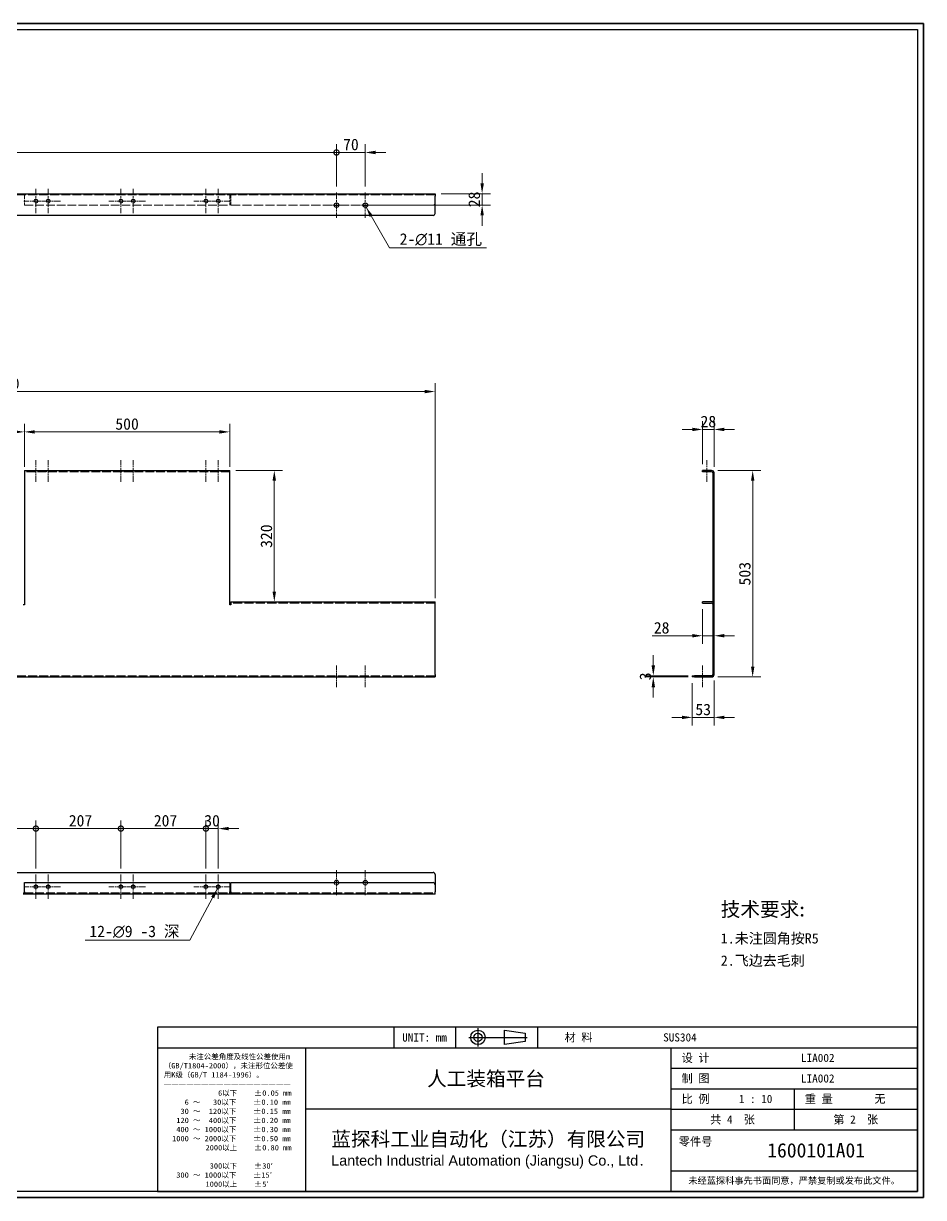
# Model space of a CAD drawing. Header units: millimetres. Extents: x 60 to 4145, y 55 to 2915.
# Drawn here: x 1953 to 4145, y 55 to 2915 of the extents above; entities that cross this region are included whole.
import ezdxf
from ezdxf.enums import TextEntityAlignment as Align

# ---------------------------------------------------------------- set-up
doc = ezdxf.new("R2010")
doc.units = ezdxf.units.MM
doc.header["$LTSCALE"] = 10
doc.linetypes.add('CHAIN', pattern=[0.3543, 0.2362, -0.0295, 0.0591, -0.0295])
doc.linetypes.add('DASHED', pattern=[0.2067, 0.1654, -0.0413])
for name, color, linetype, lineweight in [('1', 7, 'Continuous', 18), ('可见 (ISO)', 7, 'Continuous', 25), ('图框 (ISO)', 7, 'Continuous', 35), ('标题 (ISO)', 7, 'Continuous', 25)]:
    doc.layers.add(name, color=color, linetype=linetype, lineweight=lineweight)
for name, color, linetype, lineweight, true_color in [('中心标记 (ISO)', 1, 'CHAIN', 18, 0xff0000), ('中心线 (ISO)', 1, 'CHAIN', 18, 0xff0000), ('尺寸 (ISO)', 7, 'Continuous', 18, 0x008000), ('符号 (ISO)', 7, 'Continuous', 18, 0x008000), ('隐藏 (ISO)', 5, 'DASHED', 18, 0x0000ff)]:
    doc.layers.add(name, color=color, linetype=linetype, lineweight=lineweight, true_color=true_color)
doc.styles.add('文本样式164', font='SimSun.ttf')
doc.styles.add('文本样式165', font='SimSun.ttf')
doc.styles.add('文本样式74', font='SimSun.ttf')
doc.styles.add('最新国标', font='simfang.ttf')
doc.styles.add('注释文本 (ISO)', font='simfang.ttf')
doc.dimstyles.new('默认 (GB)', dxfattribs={"dimscale": 10, "dimtxt": 2.8, "dimasz": 2.5, "dimexe": 2, "dimexo": 1.5, "dimgap": 0.5, "dimtad": 1, "dimtoh": 1, "dimdsep": 46, "dimtxsty": '最新国标', "dimcen": 0.09, "dimdle": 10, "dimclrd": 256, "dimclre": 256, "dimclrt": 256, "dimaunit": 1, "dimadec": 3, "dimazin": 2, "dimtfac": 0.535714, "dimtdec": 3, "dimtmove": 0, "dimatfit": 3, "dimfxl": 0, "dimtolj": 1, "dimlwd": -1, "dimlwe": -1, "dimarcsym": 0})
doc.dimstyles.new('默认 (GB)$7', dxfattribs={"dimscale": 10, "dimtxt": 2.8, "dimasz": 2.5, "dimexe": 2, "dimexo": 1.5, "dimgap": 0.5, "dimtad": 1, "dimtoh": 1, "dimdsep": 46, "dimtxsty": '最新国标', "dimcen": 0.09, "dimdle": 10, "dimclrd": 256, "dimclre": 256, "dimclrt": 256, "dimaunit": 1, "dimadec": 3, "dimazin": 2, "dimtfac": 0.535714, "dimtdec": 3, "dimtmove": 0, "dimatfit": 3, "dimfxl": 0, "dimtolj": 1, "dimlwd": -1, "dimlwe": -1, "dimarcsym": 0})

# ---------------------------------------------------------------- blocks, each defined once
blk = doc.blocks.new('图框 最新国标')
at = {"layer": '图框 (ISO)'}
for p, q in [((6, 291.5), (414.5, 291.5)), ((414.5, 291.5), (414.5, 5.5)), ((414.5, 5.5), (6, 5.5))]:
    blk.add_line(p, q, dxfattribs=at)
at = {"layer": '图框 (ISO)', "color": 7, "linetype": 'Continuous', "lineweight": 25}
for p, q in [((18, 290), (413, 290)), ((18, 290), (413, 290)), ((413, 290), (413, 7)), ((413, 290), (413, 7)), ((413, 7), (6, 7)), ((413, 7), (18, 7))]:
    blk.add_line(p, q, dxfattribs=at)
at = {"layer": '图框 (ISO)', "style": '文本样式74'}
blk.add_attdef('零件代号_001', (44.46, 287.25), '', height=2.5, rotation=180, dxfattribs=at)
blk = doc.blocks.new('标题栏 最新国标')
at = {"layer": '标题 (ISO)'}
for p, q in [((381.98, -183.84), (196.98, -183.84)), ((196.98, -183.84), (196.98, -223.84)), ((254.48, -183.84), (254.48, -188.84)), ((269.48, -183.84), (269.48, -188.84)), ((281.48, -188.09), (281.48, -184.59)), ((281.48, -184.59), (286.48, -185.34)), ((286.48, -185.34), (286.48, -187.34)), ((289.48, -183.84), (289.48, -188.84)), ((381.98, -223.84), (381.98, -183.84)), ((383.48, -183.84), (383.48, -225.34)), ((286.48, -187.34), (281.48, -188.09)), ((196.98, -188.84), (381.98, -188.84)), ((232.98, -188.84), (232.98, -223.84)), ((321.98, -188.84), (321.98, -223.84)), ((321.98, -193.84), (381.98, -193.84)), ((321.98, -198.84), (381.98, -198.84)), ((351.98, -198.84), (351.98, -208.84)), ((321.98, -203.84), (232.98, -203.84)), ((321.98, -203.84), (381.98, -203.84)), ((321.98, -208.84), (381.98, -208.84)), ((321.98, -218.84), (381.98, -218.84)), ((196.98, -223.84), (381.98, -223.84)), ((383.48, -225.34), (196.98, -225.34))]:
    blk.add_line(p, q, dxfattribs=at)
at = {"layer": '标题 (ISO)', "linetype": 'CHAIN', "ltscale": 5.000333}
blk.add_line((274.98, -184.09), (274.98, -188.59), dxfattribs=at)
at = {"layer": '标题 (ISO)', "linetype": 'CHAIN', "ltscale": 15.834605}
blk.add_line((272.73, -186.34), (286.98, -186.34), dxfattribs=at)
at = {"layer": '标题 (ISO)'}
for radius in [1.75, 1]:
    blk.add_circle((274.98, -186.34), radius, dxfattribs=at)
at = {"layer": '1', "style": '文本样式164'}
for s, p in [('UNIT: mm', (261.98, -186.34)), ('材 料', (299.48, -186.34)), ('设 计', (327.98, -191.34)), ('制 图', (327.98, -196.34)), ('比 例', (327.98, -201.34)), ('重 量', (357.98, -201.34)), ('共 4  张', (336.98, -206.34)), ('第 2  张', (366.98, -206.34))]:
    blk.add_text(s, height=2, dxfattribs=at).set_placement(p, align=Align.MIDDLE_CENTER)
at = {"layer": '标题 (ISO)', "style": '注释文本 (ISO)'}
for s, insert, char_height, attachment_point, line_spacing_factor in [('\\fSimSun|b0|i0;{\\H1.3000;      未注公差角度及线性公差使用m\\P}\\fSimSun|b0|i0;{\\H1.3000;（GB/T1804-2000），未注形位公差使\\P}\\fSimSun|b0|i0;{\\H1.3000;用K级（GB/T 1184-1996）。\\P}\\fSimSun|b0|i0;{\\H1.3000;—————————————————\\P}\\fSimSun|b0|i0;{\\H1.3000;             6以下    ±0.05 mm\\P}\\fSimSun|b0|i0;{\\H1.3000;     6 ～   30以下    ±0.10 mm\\P}\\fSimSun|b0|i0;{\\H1.3000;    30 ～  120以下    ±0.15 mm\\P}\\fSimSun|b0|i0;{\\H1.3000;   120 ～  400以下    ±0.20 mm\\P}\\fSimSun|b0|i0;{\\H1.3000;   400 ～ 1000以下    ±0.30 mm\\P}\\fSimSun|b0|i0;{\\H1.3000;  1000 ～ 2000以下    ±0.50 mm\\P}\\fSimSun|b0|i0;{\\H1.3000;          2000以上    ±0.80 mm\\P}\\fSimSun|b0|i0;{\\H1.3000;\\P}\\fSimSun|b0|i0;{\\H1.3000;           300以下    ±30′\\P}\\fSimSun|b0|i0;{\\H1.3000;   300 ～ 1000以下    ±15′\\P}\\fSimSun|b0|i0;{\\H1.3000;          1000以上    ±5′}', (198.48, -206.63), 1.3, 4, 1.023913), ('{\\fMicrosoft YaHei|b0|i0|c134|p34;\\H1.75x;蓝探科工业自动化（江苏）有限公司\\P\\fArial|b0|i0|c0|p34;\\H0.71429x;Lantech Industrial Automation (Jiangsu) Co., Ltd\\fFangSong|b0|i0|c134|p49;.\\H1.15195x; }', (277.48, -213.84), 2, 5, 0.978695)]:
    blk.add_mtext(s, dxfattribs=dict(at, insert=insert, char_height=char_height, attachment_point=attachment_point, line_spacing_factor=line_spacing_factor))
at = {"layer": '标题 (ISO)', "attachment_point": 5, "style": '注释文本 (ISO)'}
for s, insert, char_height in [('\\fFangSong|b0|i0;零件号', (327.98, -211.84), 2), ('\\fSimSun|b0|i0;{\\H1.6000;未经蓝探科事先书面同意，严禁复制或发布此文件。}', (351.98, -221.34), 1.6)]:
    blk.add_mtext(s, dxfattribs=dict(at, insert=insert, char_height=char_height))
at = {"layer": '标题 (ISO)'}
for tag, p, height, style in [('材料_001', (320.09, -187.33), 2, '注释文本 (ISO)'), ('设计人_001', (353.65, -192.33), 2, '注释文本 (ISO)'), ('库存编号_001', (262.62, -198.15), 3.5, '文本样式165'), ('设计人_001', (353.65, -197.33), 2, '注释文本 (ISO)'), ('视图比例_001', (338.51, -202.33), 2, '注释文本 (ISO)'), ('质量\\P3;_001', (371.53, -202.3), 2, '注释文本 (ISO)'), ('零件代号_001', (345.44, -215.59), 3.5, '文本样式165')]:
    blk.add_attdef(tag, p, '', height=height, dxfattribs=dict(at, style=style))
blk = doc.blocks.new('*D6')
at = {"layer": 'Defpoints', "color": 0, "transparency": 16777216}
for p in [(1955.6, 1920.1), (1355.6, 1820.1), (1955.6, 1820.1)]:
    blk.add_point(p, dxfattribs=at)
at = {"layer": '尺寸 (ISO)', "color": 116, "true_color": 0x00803f, "transparency": 16777216}
for p, q in [((1355.6, 1835.1), (1355.6, 1940.1)), ((1380.6, 1920.1), (1930.6, 1920.1)), ((1955.6, 1835.1), (1955.6, 1940.1))]:
    blk.add_line(p, q, dxfattribs=at)
for points in [[(1380.6, 1924.2), (1380.6, 1915.9), (1355.6, 1920.1)], [(1930.6, 1924.2), (1930.6, 1915.9), (1955.6, 1920.1)]]:
    blk.add_solid(points, dxfattribs=at)
at = {"layer": '尺寸 (ISO)', "transparency": 16777216, "insert": (1655.6, 1939.2), "char_height": 28, "attachment_point": 5, "style": '最新国标'}
blk.add_mtext('\\A1;600', dxfattribs=at)
blk = doc.blocks.new('*D7')
at = {"layer": 'Defpoints', "color": 0, "transparency": 16777216}
for p in [(2455.6, 1920.1), (1955.6, 1820.1), (2455.6, 1820.1)]:
    blk.add_point(p, dxfattribs=at)
at = {"layer": '尺寸 (ISO)', "color": 116, "true_color": 0x00803f, "transparency": 16777216}
for p, q in [((1955.6, 1835.1), (1955.6, 1940.1)), ((1980.6, 1920.1), (2430.6, 1920.1)), ((2455.6, 1835.1), (2455.6, 1940.1))]:
    blk.add_line(p, q, dxfattribs=at)
for points in [[(1980.6, 1924.2), (1980.6, 1915.9), (1955.6, 1920.1)], [(2430.6, 1924.2), (2430.6, 1915.9), (2455.6, 1920.1)]]:
    blk.add_solid(points, dxfattribs=at)
at = {"layer": '尺寸 (ISO)', "transparency": 16777216, "insert": (2205.6, 1939.2), "char_height": 28, "attachment_point": 5, "style": '最新国标'}
blk.add_mtext('\\A1;500', dxfattribs=at)
blk = doc.blocks.new('*D8')
at = {"layer": 'Defpoints', "color": 0, "transparency": 16777216}
for p in [(2955.6, 2018.4), (855.6, 1820.1), (2955.6, 1500.1)]:
    blk.add_point(p, dxfattribs=at)
at = {"layer": '尺寸 (ISO)', "color": 116, "true_color": 0x00803f, "transparency": 16777216}
for p, q in [((855.6, 1835.1), (855.6, 2038.4)), ((2955.6, 1515.1), (2955.6, 2038.4)), ((880.6, 2018.4), (2930.6, 2018.4))]:
    blk.add_line(p, q, dxfattribs=at)
for points in [[(880.6, 2022.5), (880.6, 2014.2), (855.6, 2018.4)], [(2930.6, 2022.5), (2930.6, 2014.2), (2955.6, 2018.4)]]:
    blk.add_solid(points, dxfattribs=at)
at = {"layer": '尺寸 (ISO)', "transparency": 16777216, "insert": (1905.6, 2037.5), "char_height": 28, "attachment_point": 5, "style": '最新国标'}
blk.add_mtext('\\A1;2100', dxfattribs=at)
blk = doc.blocks.new('*D10')
at = {"layer": 'Defpoints', "color": 0, "transparency": 16777216}
for p in [(2455.6, 1826.1), (2564.1, 1506.1), (2564.1, 1506.1)]:
    blk.add_point(p, dxfattribs=at)
at = {"layer": '尺寸 (ISO)', "color": 116, "true_color": 0x00803f, "transparency": 16777216}
for p, q in [((2470.6, 1826.1), (2584.1, 1826.1)), ((2564.1, 1801.1), (2564.1, 1531.1))]:
    blk.add_line(p, q, dxfattribs=at)
for points in [[(2559.9, 1801.1), (2568.3, 1801.1), (2564.1, 1826.1)], [(2559.9, 1531.1), (2568.3, 1531.1), (2564.1, 1506.1)]]:
    blk.add_solid(points, dxfattribs=at)
at = {"layer": '尺寸 (ISO)', "transparency": 16777216, "insert": (2545, 1666.1), "char_height": 28, "attachment_point": 5, "rotation": 90, "style": '最新国标'}
blk.add_mtext('\\A1;320', dxfattribs=at)
blk = doc.blocks.new('*D11')
at = {"layer": 'Defpoints', "color": 0, "transparency": 16777216}
for p in [(3635, 1926.1), (3607, 1826.1), (3635, 1820.1)]:
    blk.add_point(p, dxfattribs=at)
at = {"layer": '尺寸 (ISO)', "color": 116, "true_color": 0x00803f, "transparency": 16777216}
for p, q in [((3607, 1841.1), (3607, 1946.1)), ((3635, 1835.1), (3635, 1946.1)), ((3582, 1926.1), (3557, 1926.1)), ((3607, 1926.1), (3635, 1926.1)), ((3660, 1926.1), (3685, 1926.1))]:
    blk.add_line(p, q, dxfattribs=at)
for points in [[(3582, 1930.2), (3582, 1921.9), (3607, 1926.1)], [(3660, 1930.2), (3660, 1921.9), (3635, 1926.1)]]:
    blk.add_solid(points, dxfattribs=at)
at = {"layer": '尺寸 (ISO)', "transparency": 16777216, "insert": (3621, 1945.2), "char_height": 28, "attachment_point": 5, "style": '最新国标'}
blk.add_mtext('\\A1;28', dxfattribs=at)
blk = doc.blocks.new('*D12')
at = {"layer": 'Defpoints', "color": 0, "transparency": 16777216}
for p in [(3582, 1323.1), (3635, 1329.1), (3582, 1224.6)]:
    blk.add_point(p, dxfattribs=at)
at = {"layer": '尺寸 (ISO)', "color": 116, "true_color": 0x00803f, "transparency": 16777216}
for p, q in [((3582, 1308.1), (3582, 1204.6)), ((3635, 1314.1), (3635, 1204.6)), ((3557, 1224.6), (3532, 1224.6)), ((3635, 1224.6), (3582, 1224.6)), ((3660, 1224.6), (3685, 1224.6))]:
    blk.add_line(p, q, dxfattribs=at)
for points in [[(3557, 1228.7), (3557, 1220.4), (3582, 1224.6)], [(3660, 1228.7), (3660, 1220.4), (3635, 1224.6)]]:
    blk.add_solid(points, dxfattribs=at)
at = {"layer": '尺寸 (ISO)', "transparency": 16777216, "insert": (3608.5, 1243.7), "char_height": 28, "attachment_point": 5, "style": '最新国标'}
blk.add_mtext('\\A1;53', dxfattribs=at)
blk = doc.blocks.new('*D13')
at = {"layer": 'Defpoints', "color": 0, "transparency": 16777216}
for p in [(3607, 1503.1), (3635, 1423.5), (3635, 1396.8)]:
    blk.add_point(p, dxfattribs=at)
at = {"layer": '尺寸 (ISO)', "color": 116, "true_color": 0x00803f, "transparency": 16777216}
for p, q in [((3607, 1488.1), (3607, 1403.5)), ((3582, 1423.5), (3484.1, 1423.5)), ((3635, 1423.5), (3607, 1423.5)), ((3660, 1423.5), (3685, 1423.5))]:
    blk.add_line(p, q, dxfattribs=at)
for points in [[(3582, 1427.7), (3582, 1419.3), (3607, 1423.5)], [(3660, 1427.7), (3660, 1419.3), (3635, 1423.5)]]:
    blk.add_solid(points, dxfattribs=at)
at = {"layer": '尺寸 (ISO)', "transparency": 16777216, "insert": (3507.3, 1442.7), "char_height": 28, "attachment_point": 5, "style": '最新国标'}
blk.add_mtext('\\A1;28', dxfattribs=at)
blk = doc.blocks.new('*D14')
at = {"layer": 'Defpoints', "color": 0, "transparency": 16777216}
for p in [(3629, 1826.1), (3629, 1323.1), (3729, 1323.1)]:
    blk.add_point(p, dxfattribs=at)
at = {"layer": '尺寸 (ISO)', "color": 116, "true_color": 0x00803f, "transparency": 16777216}
for p, q in [((3644, 1826.1), (3749, 1826.1)), ((3729, 1801.1), (3729, 1348.1)), ((3644, 1323.1), (3749, 1323.1))]:
    blk.add_line(p, q, dxfattribs=at)
for points in [[(3724.9, 1801.1), (3733.2, 1801.1), (3729, 1826.1)], [(3724.9, 1348.1), (3733.2, 1348.1), (3729, 1323.1)]]:
    blk.add_solid(points, dxfattribs=at)
at = {"layer": '尺寸 (ISO)', "transparency": 16777216, "insert": (3709.9, 1574.6), "char_height": 28, "attachment_point": 5, "rotation": 90, "style": '最新国标'}
blk.add_mtext('\\A1;503', dxfattribs=at)
blk = doc.blocks.new('*D15')
at = {"layer": 'Defpoints', "color": 0, "transparency": 16777216}
for p in [(3487, 1323.1), (3587, 1326.1), (3587, 1323.1)]:
    blk.add_point(p, dxfattribs=at)
at = {"layer": '尺寸 (ISO)', "color": 116, "true_color": 0x00803f, "transparency": 16777216}
for p, q in [((3487, 1351.1), (3487, 1376.1)), ((3572, 1326.1), (3467, 1326.1)), ((3572, 1323.1), (3467, 1323.1)), ((3487, 1326.1), (3487, 1323.1)), ((3487, 1298.1), (3487, 1273.1))]:
    blk.add_line(p, q, dxfattribs=at)
for points in [[(3482.9, 1351.1), (3491.2, 1351.1), (3487, 1326.1)], [(3482.9, 1298.1), (3491.2, 1298.1), (3487, 1323.1)]]:
    blk.add_solid(points, dxfattribs=at)
at = {"layer": '尺寸 (ISO)', "transparency": 16777216, "insert": (3467.9, 1324.6), "char_height": 28, "attachment_point": 5, "rotation": 90, "style": '最新国标'}
blk.add_mtext('\\A1;3', dxfattribs=at)
blk = doc.blocks.new('_DotSmall')
at = {"color": 0, "linetype": 'ByBlock', "const_width": 0.5}
blk.add_lwpolyline([(-0.0625, 0, 1), (0.0625, 0, 1)], format="xyb", close=True, dxfattribs=at)
blk = doc.blocks.new('*D16')
at = {"layer": 'Defpoints', "color": 0, "transparency": 16777216}
for p in [(2715.6, 2600.8), (855.6, 2494.4), (2715.6, 2502.9)]:
    blk.add_point(p, dxfattribs=at)
at = {"layer": '尺寸 (ISO)', "color": 116, "true_color": 0x00803f, "transparency": 16777216}
for p, q in [((855.6, 2509.4), (855.6, 2620.8)), ((2715.6, 2517.9), (2715.6, 2620.8)), ((880.6, 2600.8), (2715.6, 2600.8))]:
    blk.add_line(p, q, dxfattribs=at)
blk.add_solid([(880.6, 2605), (880.6, 2596.6), (855.6, 2600.8)], dxfattribs=at)
at = {"layer": '尺寸 (ISO)', "color": 116, "true_color": 0x00803f, "transparency": 16777216, "xscale": 25, "yscale": 25, "zscale": 25}
blk.add_blockref('_DotSmall', (2715.6, 2600.8), dxfattribs=at)
at = {"layer": '尺寸 (ISO)', "transparency": 16777216, "insert": (1785.5, 2620), "char_height": 28, "attachment_point": 5, "style": '最新国标'}
blk.add_mtext('\\A1;1860', dxfattribs=at)
blk = doc.blocks.new('*D18')
at = {"layer": 'Defpoints', "color": 0, "transparency": 16777216}
for p in [(2785.6, 2600.8), (2715.6, 2502.9), (2785.6, 2502.9)]:
    blk.add_point(p, dxfattribs=at)
at = {"layer": '尺寸 (ISO)', "color": 116, "true_color": 0x00803f, "transparency": 16777216}
for p, q in [((2715.6, 2517.9), (2715.6, 2620.8)), ((2785.6, 2517.9), (2785.6, 2620.8)), ((2715.6, 2600.8), (2760.6, 2600.8)), ((2785.6, 2600.8), (2760.6, 2600.8)), ((2810.6, 2600.8), (2835.6, 2600.8))]:
    blk.add_line(p, q, dxfattribs=at)
blk.add_solid([(2810.6, 2605), (2810.6, 2596.6), (2785.6, 2600.8)], dxfattribs=at)
at = {"layer": '尺寸 (ISO)', "color": 116, "true_color": 0x00803f, "transparency": 16777216, "xscale": 25, "yscale": 25, "zscale": 25}
blk.add_blockref('_DotSmall', (2715.6, 2600.8), dxfattribs=at)
at = {"layer": '尺寸 (ISO)', "transparency": 16777216, "insert": (2750.7, 2620), "char_height": 28, "attachment_point": 5, "style": '最新国标'}
blk.add_mtext('\\A1;70', dxfattribs=at)
blk = doc.blocks.new('*D22')
at = {"layer": 'Defpoints', "color": 0, "transparency": 16777216}
for p in [(1983.6, 953.7), (1297.6, 841.5), (1983.6, 841.5)]:
    blk.add_point(p, dxfattribs=at)
at = {"layer": '尺寸 (ISO)', "color": 116, "true_color": 0x00803f, "transparency": 16777216}
for p, q in [((1297.6, 856.5), (1297.6, 973.7)), ((1983.6, 856.5), (1983.6, 973.7)), ((1297.6, 953.7), (1983.6, 953.7))]:
    blk.add_line(p, q, dxfattribs=at)
at = {"layer": '尺寸 (ISO)', "color": 116, "true_color": 0x00803f, "transparency": 16777216, "xscale": 25, "yscale": 25, "zscale": 25, "rotation": 180}
blk.add_blockref('_DotSmall', (1297.6, 953.7), dxfattribs=at)
at = {"layer": '尺寸 (ISO)', "color": 116, "true_color": 0x00803f, "transparency": 16777216, "xscale": 25, "yscale": 25, "zscale": 25}
blk.add_blockref('_DotSmall', (1983.6, 953.7), dxfattribs=at)
at = {"layer": '尺寸 (ISO)', "transparency": 16777216, "insert": (1630.7, 972.8), "char_height": 28, "attachment_point": 5, "style": '最新国标'}
blk.add_mtext('\\A1;686', dxfattribs=at)
blk = doc.blocks.new('*D23')
at = {"layer": 'Defpoints', "color": 0, "transparency": 16777216}
for p in [(2190.6, 953.7), (1983.6, 841.5), (2190.6, 841.5)]:
    blk.add_point(p, dxfattribs=at)
at = {"layer": '尺寸 (ISO)', "color": 116, "true_color": 0x00803f, "transparency": 16777216}
for p, q in [((1983.6, 856.5), (1983.6, 973.7)), ((2190.6, 856.5), (2190.6, 973.7)), ((1983.6, 953.7), (2190.6, 953.7))]:
    blk.add_line(p, q, dxfattribs=at)
at = {"layer": '尺寸 (ISO)', "color": 116, "true_color": 0x00803f, "transparency": 16777216, "xscale": 25, "yscale": 25, "zscale": 25, "rotation": 180}
blk.add_blockref('_DotSmall', (1983.6, 953.7), dxfattribs=at)
at = {"layer": '尺寸 (ISO)', "color": 116, "true_color": 0x00803f, "transparency": 16777216, "xscale": 25, "yscale": 25, "zscale": 25}
blk.add_blockref('_DotSmall', (2190.6, 953.7), dxfattribs=at)
at = {"layer": '尺寸 (ISO)', "transparency": 16777216, "insert": (2092.2, 972.8), "char_height": 28, "attachment_point": 5, "style": '最新国标'}
blk.add_mtext('\\A1;207', dxfattribs=at)
blk = doc.blocks.new('*D24')
at = {"layer": 'Defpoints', "color": 0, "transparency": 16777216}
for p in [(2397.6, 953.7), (2190.6, 841.5), (2397.6, 841.5)]:
    blk.add_point(p, dxfattribs=at)
at = {"layer": '尺寸 (ISO)', "color": 116, "true_color": 0x00803f, "transparency": 16777216}
for p, q in [((2190.6, 856.5), (2190.6, 973.7)), ((2397.6, 856.5), (2397.6, 973.7)), ((2190.6, 953.7), (2397.6, 953.7))]:
    blk.add_line(p, q, dxfattribs=at)
at = {"layer": '尺寸 (ISO)', "color": 116, "true_color": 0x00803f, "transparency": 16777216, "xscale": 25, "yscale": 25, "zscale": 25, "rotation": 180}
blk.add_blockref('_DotSmall', (2190.6, 953.7), dxfattribs=at)
at = {"layer": '尺寸 (ISO)', "color": 116, "true_color": 0x00803f, "transparency": 16777216, "xscale": 25, "yscale": 25, "zscale": 25}
blk.add_blockref('_DotSmall', (2397.6, 953.7), dxfattribs=at)
at = {"layer": '尺寸 (ISO)', "transparency": 16777216, "insert": (2299.2, 972.8), "char_height": 28, "attachment_point": 5, "style": '最新国标'}
blk.add_mtext('\\A1;207', dxfattribs=at)
blk = doc.blocks.new('*D25')
at = {"layer": 'Defpoints', "color": 0, "transparency": 16777216}
for p in [(2427.6, 953.7), (2397.6, 841.5), (2427.6, 841.5)]:
    blk.add_point(p, dxfattribs=at)
at = {"layer": '尺寸 (ISO)', "color": 116, "true_color": 0x00803f, "transparency": 16777216}
for p, q in [((2397.6, 856.5), (2397.6, 973.7)), ((2427.6, 856.5), (2427.6, 973.7)), ((2397.6, 953.7), (2372.6, 953.7)), ((2397.6, 953.7), (2427.6, 953.7)), ((2452.6, 953.7), (2477.6, 953.7))]:
    blk.add_line(p, q, dxfattribs=at)
blk.add_solid([(2452.6, 957.8), (2452.6, 949.5), (2427.6, 953.7)], dxfattribs=at)
at = {"layer": '尺寸 (ISO)', "color": 116, "true_color": 0x00803f, "transparency": 16777216, "xscale": 25, "yscale": 25, "zscale": 25}
blk.add_blockref('_DotSmall', (2397.6, 953.7), dxfattribs=at)
at = {"layer": '尺寸 (ISO)', "transparency": 16777216, "insert": (2412.6, 972.8), "char_height": 28, "attachment_point": 5, "style": '最新国标'}
blk.add_mtext('\\A1;30', dxfattribs=at)
blk = doc.blocks.new('*D28')
at = {"layer": 'Defpoints', "color": 0, "transparency": 16777216}
for p in [(2955.6, 2500.4), (2785.6, 2472.4), (3070.2, 2472.4)]:
    blk.add_point(p, dxfattribs=at)
at = {"layer": '尺寸 (ISO)', "color": 116, "true_color": 0x00803f, "transparency": 16777216}
for p, q in [((3070.2, 2525.4), (3070.2, 2550.4)), ((2970.6, 2500.4), (3090.2, 2500.4)), ((3070.2, 2500.4), (3070.2, 2472.4)), ((2800.6, 2472.4), (3090.2, 2472.4)), ((3070.2, 2447.4), (3070.2, 2422.4))]:
    blk.add_line(p, q, dxfattribs=at)
for points in [[(3066.1, 2525.4), (3074.4, 2525.4), (3070.2, 2500.4)], [(3066.1, 2447.4), (3074.4, 2447.4), (3070.2, 2472.4)]]:
    blk.add_solid(points, dxfattribs=at)
at = {"layer": '尺寸 (ISO)', "transparency": 16777216, "insert": (3051.1, 2486.4), "char_height": 28, "attachment_point": 5, "rotation": 90, "style": '最新国标'}
blk.add_mtext('\\A1;28', dxfattribs=at)

msp = doc.modelspace()

# ---------------------------------------------------------------- linework, layer by layer
at = {"layer": '中心标记 (ISO)', "ltscale": 6.556024}
for p, q in [((1983.6328, 2511.9145), (1983.6328, 2452.9145)), ((2013.6328, 2511.9145), (2013.6328, 2452.9145)), ((2190.6328, 2511.9145), (2190.6328, 2452.9145)), ((2220.6328, 2511.9145), (2220.6328, 2452.9145)), ((2397.6328, 2511.9145), (2397.6328, 2452.9145)), ((2427.6328, 2511.9145), (2427.6328, 2452.9145)), ((2013.1328, 2482.4145), (1954.1328, 2482.4145)), ((2043.1328, 2482.4145), (1984.1328, 2482.4145)), ((2220.1328, 2482.4145), (2161.1328, 2482.4145)), ((2250.1328, 2482.4145), (2191.1328, 2482.4145)), ((2427.1328, 2482.4145), (2368.1328, 2482.4145)), ((2457.1328, 2482.4145), (2398.1328, 2482.4145)), ((1983.6328, 841.5), (1983.6328, 782.5)), ((2013.6328, 841.5), (2013.6328, 782.5)), ((2190.6328, 841.5), (2190.6328, 782.5)), ((2220.6328, 841.5), (2220.6328, 782.5)), ((2397.6328, 841.5), (2397.6328, 782.5)), ((2427.6328, 841.5), (2427.6328, 782.5)), ((2013.1328, 812), (1954.1328, 812)), ((2043.1328, 812), (1984.1328, 812)), ((2220.1328, 812), (2161.1328, 812)), ((2250.1328, 812), (2191.1328, 812)), ((2427.1328, 812), (2368.1328, 812)), ((2457.1328, 812), (2398.1328, 812))]:
    msp.add_line(p, q, dxfattribs=at)
at = {"layer": '中心标记 (ISO)', "ltscale": 6.778265}
for p, q in [((2715.6328, 2502.9145), (2715.6328, 2441.9145)), ((2785.6328, 2502.9145), (2785.6328, 2441.9145)), ((2746.1328, 2472.4145), (2685.1328, 2472.4145)), ((2816.1328, 2472.4145), (2755.1328, 2472.4145)), ((2715.6328, 852.5), (2715.6328, 791.5)), ((2785.6328, 852.5), (2785.6328, 791.5)), ((2746.1328, 822), (2685.1328, 822)), ((2816.1328, 822), (2755.1328, 822))]:
    msp.add_line(p, q, dxfattribs=at)
at = {"layer": '中心线 (ISO)', "ltscale": 5.889299}
for p, q in [((1983.6328, 1798.0613), (1983.6328, 1851.0613)), ((2013.6328, 1798.0613), (2013.6328, 1851.0613)), ((2190.6328, 1798.0613), (2190.6328, 1851.0613)), ((2220.6328, 1798.0613), (2220.6328, 1851.0613)), ((2397.6328, 1798.0613), (2397.6328, 1851.0613)), ((2427.6328, 1798.0613), (2427.6328, 1851.0613)), ((3617.033, 1798.0613), (3617.033, 1851.0613)), ((2715.6328, 1298.0613), (2715.6328, 1351.0613)), ((2785.6328, 1298.0613), (2785.6328, 1351.0613)), ((3607.033, 1298.0613), (3607.033, 1351.0613))]:
    msp.add_line(p, q, dxfattribs=at)
at = {"layer": '可见 (ISO)'}
for p, q in [((855.6328, 2500.4145), (2955.6328, 2500.4145)), ((2955.6328, 2500.4145), (2955.6328, 2494.4145)), ((2955.6328, 2452.4145), (2955.6328, 2494.4145)), ((2710.1328, 2472.4145), (2721.1328, 2472.4145)), ((2780.1328, 2472.4145), (2791.1328, 2472.4145)), ((2950.6328, 2447.4145), (860.6328, 2447.4145)), ((1955.6328, 1826.0613), (2455.6328, 1826.0613)), ((1955.6328, 1826.0613), (1955.6328, 1820.0613)), ((1955.6328, 1820.0613), (1955.6328, 1498.5613)), ((2455.6328, 1820.0613), (2455.6328, 1826.0613)), ((2455.6328, 1498.5613), (2455.6328, 1820.0613)), ((3629.033, 1826.0613), (3607.033, 1826.0613)), ((3607.033, 1823.0613), (3607.033, 1826.0613)), ((3629.033, 1823.0613), (3607.033, 1823.0613)), ((3632.033, 1820.0613), (3632.033, 1329.0613)), ((3635.033, 1329.0613), (3635.033, 1820.0613)), ((1955.6328, 1498.5613), (1952.6328, 1498.5613)), ((2458.6328, 1498.5613), (2455.6328, 1498.5613)), ((2458.6328, 1506.0613), (2955.6328, 1506.0613)), ((2458.6328, 1506.0613), (2458.6328, 1500.0613)), ((2458.6328, 1500.0613), (2458.6328, 1498.5613)), ((2955.6328, 1500.0613), (2955.6328, 1506.0613)), ((2955.6328, 1329.0613), (2955.6328, 1500.0613)), ((3629.033, 1506.0613), (3607.033, 1506.0613)), ((3607.033, 1503.0613), (3607.033, 1506.0613)), ((3607.033, 1503.0613), (3629.033, 1503.0613)), ((855.6328, 1323.0613), (2955.6328, 1323.0613)), ((2955.6328, 1329.0613), (2955.6328, 1323.0613)), ((3582.033, 1326.0613), (3587.033, 1326.0613)), ((3582.033, 1326.0613), (3582.033, 1323.0613)), ((3587.033, 1323.0613), (3582.033, 1323.0613)), ((3629.033, 1326.0613), (3587.033, 1326.0613)), ((3587.033, 1323.0613), (3629.033, 1323.0613)), ((860.6328, 847), (2950.6328, 847)), ((2955.6328, 842), (2955.6328, 817)), ((1955.6328, 800), (1955.6328, 822)), ((1955.6328, 822), (2455.6328, 822)), ((2455.6328, 822), (2455.6328, 800)), ((2458.6328, 800), (2458.6328, 822)), ((2458.6328, 822), (2950.6328, 822)), ((2955.6328, 817), (2955.6328, 800)), ((1952.6328, 797), (1955.6328, 797)), ((1955.6328, 794), (1952.6328, 794)), ((1955.6328, 800), (1955.6328, 794)), ((2455.6328, 794), (1955.6328, 794)), ((2455.6328, 794), (2455.6328, 800)), ((2455.6328, 797), (2458.6328, 797)), ((2458.6328, 794), (2455.6328, 794)), ((2458.6328, 800), (2458.6328, 794)), ((2955.6328, 794), (2458.6328, 794)), ((2955.6328, 794), (2955.6328, 800))]:
    msp.add_line(p, q, dxfattribs=at)
for centre, radius in [((2715.6328, 2472.4145), 5.5), ((2785.6328, 2472.4145), 5.5), ((1983.6328, 812), 4.5), ((2013.6328, 812), 4.5), ((2190.6328, 812), 4.5), ((2220.6328, 812), 4.5), ((2397.6328, 812), 4.5), ((2427.6328, 812), 4.5)]:
    msp.add_circle(centre, radius, dxfattribs=at)
for centre, radius, start, end in [((2950.6328, 2452.4145), 5, 270, 0), ((3629.033, 1820.0613), 6, 0, 90), ((3629.033, 1820.0613), 3, 0, 90), ((3629.033, 1500.0613), 6, 60, 90), ((3629.033, 1500.0613), 3, 0, 90), ((3629.033, 1329.0613), 6, 270, 0), ((3629.033, 1329.0613), 3, 270, 0), ((2950.6328, 842), 5, 0, 90), ((2715.6328, 822), 5.5, 0, 180), ((2785.6328, 822), 5.5, 0, 180), ((2950.6328, 817), 5, 0, 90)]:
    msp.add_arc(centre, radius, start, end, dxfattribs=at)
at = {"layer": '隐藏 (ISO)', "ltscale": 13.025194}
for p, q in [((2955.6328, 2497.4145), (855.6328, 2497.4145)), ((2955.6328, 1326.0613), (855.6328, 1326.0613))]:
    msp.add_line(p, q, dxfattribs=at)
at = {"layer": '隐藏 (ISO)', "ltscale": 0.571309}
for p, q in [((1955.6328, 2497.4145), (1955.6328, 2500.4145)), ((2455.6328, 2497.4145), (2455.6328, 2500.4145)), ((2458.6328, 2497.4145), (2458.6328, 2500.4145)), ((1979.1328, 1823.0613), (1979.1328, 1826.0613)), ((1988.1328, 1823.0613), (1988.1328, 1826.0613)), ((2009.1328, 1823.0613), (2009.1328, 1826.0613)), ((2018.1328, 1823.0613), (2018.1328, 1826.0613)), ((2186.1328, 1823.0613), (2186.1328, 1826.0613)), ((2195.1328, 1823.0613), (2195.1328, 1826.0613)), ((2216.1328, 1823.0613), (2216.1328, 1826.0613)), ((2225.1328, 1823.0613), (2225.1328, 1826.0613)), ((2393.1328, 1823.0613), (2393.1328, 1826.0613)), ((2402.1328, 1823.0613), (2402.1328, 1826.0613)), ((2423.1328, 1823.0613), (2423.1328, 1826.0613)), ((2432.1328, 1823.0613), (2432.1328, 1826.0613)), ((3612.533, 1823.0613), (3612.533, 1826.0613)), ((3621.533, 1823.0613), (3621.533, 1826.0613)), ((3632.033, 1498.5613), (3635.033, 1498.5613)), ((2710.1328, 1323.0613), (2710.1328, 1326.0613)), ((2721.1328, 1323.0613), (2721.1328, 1326.0613)), ((2780.1328, 1323.0613), (2780.1328, 1326.0613)), ((2791.1328, 1323.0613), (2791.1328, 1326.0613)), ((3601.533, 1323.0613), (3601.533, 1326.0613)), ((3612.533, 1323.0613), (3612.533, 1326.0613))]:
    msp.add_line(p, q, dxfattribs=at)
at = {"layer": '隐藏 (ISO)', "ltscale": 0.897467}
for p, q in [((1955.6328, 2497.4145), (1955.6328, 2494.4145)), ((2455.6328, 2497.4145), (2455.6328, 2494.4145)), ((2458.6328, 2494.4145), (2458.6328, 2497.4145))]:
    msp.add_line(p, q, dxfattribs=at)
at = {"layer": '隐藏 (ISO)', "ltscale": 4.190233}
for p, q in [((1955.6328, 2494.4145), (1955.6328, 2472.4145)), ((2455.6328, 2494.4145), (2455.6328, 2472.4145)), ((2458.6328, 2472.4145), (2458.6328, 2494.4145))]:
    msp.add_line(p, q, dxfattribs=at)
at = {"layer": '隐藏 (ISO)', "ltscale": 12.731393}
for p, q in [((1955.6328, 2472.4145), (2455.6328, 2472.4145)), ((2455.6328, 1823.0613), (1955.6328, 1823.0613)), ((1955.6328, 797), (2455.6328, 797))]:
    msp.add_line(p, q, dxfattribs=at)
at = {"layer": '隐藏 (ISO)', "ltscale": 13.519325}
msp.add_line((2458.6328, 2472.4145), (2710.1328, 2472.4145), dxfattribs=at)
at = {"layer": '隐藏 (ISO)', "ltscale": 14.271892}
msp.add_line((2721.1328, 2472.4145), (2780.1328, 2472.4145), dxfattribs=at)
at = {"layer": '隐藏 (ISO)', "ltscale": 12.860829}
msp.add_line((2791.1328, 2472.4145), (2950.6328, 2472.4145), dxfattribs=at)
at = {"layer": '隐藏 (ISO)', "ltscale": 13.358061}
for p, q in [((2955.6328, 1503.0613), (2458.6328, 1503.0613)), ((2458.6328, 797), (2955.6328, 797))]:
    msp.add_line(p, q, dxfattribs=at)
at = {"layer": '隐藏 (ISO)', "ltscale": 5.385303}
for centre in [(1983.6328, 2482.4145), (2013.6328, 2482.4145), (2190.6328, 2482.4145), (2220.6328, 2482.4145), (2397.6328, 2482.4145), (2427.6328, 2482.4145)]:
    msp.add_circle(centre, 4.5, dxfattribs=at)
at = {"layer": '隐藏 (ISO)', "ltscale": 1.495845}
msp.add_arc((2950.6328, 2477.4145), 5, 270, 0, dxfattribs=at)
at = {"layer": '隐藏 (ISO)', "ltscale": 1.196656}
msp.add_arc((3629.033, 1500.0613), 6, 0, 60, dxfattribs=at)
at = {"layer": '隐藏 (ISO)', "ltscale": 3.290979}
for centre in [(2715.6328, 822), (2785.6328, 822)]:
    msp.add_arc(centre, 5.5, 180, 0, dxfattribs=at)

# ---------------------------------------------------------------- block references
at = {"xscale": 10, "yscale": 10, "zscale": 10}
msp.add_blockref('图框 最新国标', (0, 0), dxfattribs=at)
ref = msp.add_blockref('标题栏 最新国标', (310.1747, 2308.4428), dxfattribs=dict(xscale=10, yscale=10, zscale=10))
ref.add_attrib('零件代号_001', '1600101A01', (3764.567, 152.5), dxfattribs={"layer": '标题 (ISO)', "height": 35, "style": '文本样式165'})
ref.add_attrib('库存编号_001', '人工装箱平台', (2936.3967, 326.9134), dxfattribs={"layer": '标题 (ISO)', "height": 35, "style": '文本样式165'})
ref.add_attrib('质量\\P3;_001', '无', (4025.4286, 285.4), dxfattribs={"layer": '标题 (ISO)', "height": 20, "style": '注释文本 (ISO)'})
ref.add_attrib('视图比例_001', '1 : 10', (3695.3143, 285.1714), dxfattribs={"layer": '标题 (ISO)', "height": 20, "style": '注释文本 (ISO)'})
ref.add_attrib('设计人_001', 'LIA002', (3846.6857, 385.1143), dxfattribs={"layer": '标题 (ISO)', "height": 20, "style": '注释文本 (ISO)'})
ref.add_attrib('设计人_001', 'LIA002', (3846.6857, 335.1143), dxfattribs={"layer": '标题 (ISO)', "height": 20, "style": '注释文本 (ISO)'})
ref.add_attrib('材料_001', 'SUS304', (3511.1143, 435.1143), dxfattribs={"layer": '标题 (ISO)', "height": 20, "style": '注释文本 (ISO)'})

# ---------------------------------------------------------------- texts
at = {"layer": '符号 (ISO)'}
for s, insert, char_height, width, attachment_point, line_spacing_factor, style in [('2-\\fAIGDT|b0|i0;{\\H28.0000;n}\\fFangSong|b0|i0;{\\H28.0000;11 通孔}', (2869.4118, 2372.8774), 28, 222.210055, 7, 0.49, '最新国标'), ('{\\H1.75x;技术要求\\fCalibri|b0|i0|c0|p34;:\\fFangSong|b0|i0|c134|p49;\\P\\H0.71429x;1.未注圆角按R5\\P2.飞边去毛刺\\P}', (3651.2815, 695.7454), 20, 261.988306, 4, 1.298045, '注释文本 (ISO)'), ('12-\\fAIGDT|b0|i0;{\\H28.0000;n}\\fFangSong|b0|i0;{\\H28.0000;9 -3 深}', (2333.4117, 686.5235), 28, 243.378707, 9, 0.49, '最新国标')]:
    msp.add_mtext(s, dxfattribs=dict(at, insert=insert, char_height=char_height, width=width, attachment_point=attachment_point, line_spacing_factor=line_spacing_factor, style=style))

# ---------------------------------------------------------------- dimensions: what is measured, and where the dimension line sits
at = {"layer": '尺寸 (ISO)', "color": 116, "true_color": 0x00803f}
for base, p1, p2, angle, override, picture, middle in [((2715.6328, 2600.8048), (855.6328, 2494.4145), (2715.6328, 2502.9145), 180, {"dimgap": 0.5, "dimtoh": 0, "dimdec": 2, "dimblk2": 'DotSmall', "dimsah": 1, "dimdle": 0, "dimtol": 0, "dimlim": 0, "dimtp": 0, "dimtm": 0, "dimtdec": 3, "dimtofl": 0, "dimatfit": 1}, '*D16', (1785.5328, 2600.8048)), ((2785.6328, 2600.8048), (2715.6328, 2502.9145), (2785.6328, 2502.9145), 180, {"dimgap": 0.5, "dimtoh": 0, "dimdec": 2, "dimblk1": 'DotSmall', "dimsah": 1, "dimdle": 0, "dimtol": 0, "dimlim": 0, "dimtp": 0, "dimtm": 0, "dimtdec": 3, "dimtofl": 0}, '*D18', (2750.7328, 2600.8048)), ((3070.2189, 2472.4145), (2955.6328, 2500.4145), (2785.6328, 2472.4145), 270, {"dimgap": 0.5, "dimtoh": 0, "dimdec": 2, "dimtol": 0, "dimlim": 0, "dimtp": 0, "dimtm": 0, "dimtdec": 3, "dimtofl": 1, "dimatfit": 1}, '*D28', (3070.2189, 2486.4145)), ((2455.6328, 1920.0613), (1955.6328, 1820.0613), (2455.6328, 1820.0613), 180, {"dimgap": 0.5, "dimtoh": 0, "dimdec": 2, "dimtol": 0, "dimlim": 0, "dimtp": 0, "dimtm": 0, "dimtdec": 3, "dimtofl": 0, "dimatfit": 1}, '*D7', (2205.6328, 1920.0613)), ((2564.1151, 1506.0613), (2455.6328, 1826.0613), (2564.1151, 1506.0613), 270, {"dimgap": 0.5, "dimtoh": 0, "dimdec": 2, "dimse2": 1, "dimtol": 0, "dimlim": 0, "dimtp": 0, "dimtm": 0, "dimtdec": 3, "dimtofl": 0, "dimatfit": 1}, '*D10', (2564.1151, 1666.0613)), ((3729.033, 1323.0613), (3629.033, 1826.0613), (3629.033, 1323.0613), 90, {"dimgap": 0.5, "dimtoh": 0, "dimdec": 2, "dimtol": 0, "dimlim": 0, "dimtp": 0, "dimtm": 0, "dimtdec": 3, "dimtofl": 0, "dimatfit": 1}, '*D14', (3729.033, 1574.5613)), ((3487.033, 1323.0613), (3587.033, 1326.0613), (3587.033, 1323.0613), 90, {"dimgap": 0.5, "dimtoh": 0, "dimdec": 2, "dimtol": 0, "dimlim": 0, "dimtp": 0, "dimtm": 0, "dimtdec": 3, "dimtofl": 1, "dimatfit": 1}, '*D15', (3487.033, 1324.5613)), ((1983.6328, 953.6797), (1297.6328, 841.5), (1983.6328, 841.5), 180, {"dimgap": 0.5, "dimtoh": 0, "dimdec": 2, "dimblk1": 'DotSmall', "dimblk2": 'DotSmall', "dimsah": 1, "dimdle": 0, "dimtol": 0, "dimlim": 0, "dimtp": 0, "dimtm": 0, "dimtdec": 3, "dimtofl": 0, "dimatfit": 1}, '*D22', (1630.7328, 953.6797)), ((2190.6328, 953.6797), (1983.6328, 841.5), (2190.6328, 841.5), 180, {"dimgap": 0.5, "dimtoh": 0, "dimdec": 2, "dimblk1": 'DotSmall', "dimblk2": 'DotSmall', "dimsah": 1, "dimdle": 0, "dimtol": 0, "dimlim": 0, "dimtp": 0, "dimtm": 0, "dimtdec": 3, "dimtofl": 0, "dimatfit": 1}, '*D23', (2092.2328, 953.6797)), ((2397.6328, 953.6797), (2190.6328, 841.5), (2397.6328, 841.5), 180, {"dimgap": 0.5, "dimtoh": 0, "dimdec": 2, "dimblk1": 'DotSmall', "dimblk2": 'DotSmall', "dimsah": 1, "dimdle": 0, "dimtol": 0, "dimlim": 0, "dimtp": 0, "dimtm": 0, "dimtdec": 3, "dimtofl": 0, "dimatfit": 1}, '*D24', (2299.2328, 953.6797)), ((2427.6328, 953.6797), (2397.6328, 841.5), (2427.6328, 841.5), 180, {"dimgap": 0.5, "dimtoh": 0, "dimdec": 2, "dimblk1": 'DotSmall', "dimsah": 1, "dimdle": 0, "dimtol": 0, "dimlim": 0, "dimtp": 0, "dimtm": 0, "dimtdec": 3, "dimtofl": 1, "dimatfit": 1}, '*D25', (2412.6328, 953.6797))]:
    dim = msp.add_linear_dim(base=base, p1=p1, p2=p2, angle=angle, dimstyle='默认 (GB)', override=override, dxfattribs=at)
    dim.commit()
    dim.dimension.update_dxf_attribs({"geometry": picture, "text_midpoint": middle, "dimtype": 160})
for base, p1, p2, override, picture, middle in [((2955.6328, 2018.3697), (855.6328, 1820.0613), (2955.6328, 1500.0613), {"dimgap": 0.5, "dimtoh": 0, "dimdec": 2, "dimtol": 0, "dimlim": 0, "dimtp": 0, "dimtm": 0, "dimtdec": 3, "dimtofl": 0, "dimatfit": 1}, '*D8', (1905.6328, 2018.3697)), ((1955.6328, 1920.0613), (1355.6328, 1820.0613), (1955.6328, 1820.0613), {"dimgap": 0.5, "dimtoh": 0, "dimdec": 2, "dimtol": 0, "dimlim": 0, "dimtp": 0, "dimtm": 0, "dimtdec": 3, "dimtofl": 0, "dimatfit": 1}, '*D6', (1655.6328, 1920.0613)), ((3635.033, 1926.0613), (3607.033, 1826.0613), (3635.033, 1820.0613), {"dimgap": 0.5, "dimtoh": 0, "dimdec": 2, "dimtol": 0, "dimlim": 0, "dimtp": 0, "dimtm": 0, "dimtdec": 3, "dimtofl": 1, "dimatfit": 1}, '*D11', (3621.033, 1926.0613)), ((3635.033, 1423.5113), (3607.033, 1503.0613), (3635.033, 1396.7705), {"dimgap": 0.5, "dimtoh": 0, "dimdec": 2, "dimse2": 1, "dimtol": 0, "dimlim": 0, "dimtp": 0, "dimtm": 0, "dimtdec": 3, "dimtofl": 1, "dimatfit": 1}, '*D13', (3507.3034, 1423.5113)), ((3582.033, 1224.5613), (3635.033, 1329.0613), (3582.033, 1323.0613), {"dimgap": 0.5, "dimtoh": 0, "dimdec": 2, "dimtol": 0, "dimlim": 0, "dimtp": 0, "dimtm": 0, "dimtdec": 3, "dimtofl": 1, "dimatfit": 1}, '*D12', (3608.533, 1224.5613))]:
    dim = msp.add_linear_dim(base=base, p1=p1, p2=p2, dimstyle='默认 (GB)', override=override, dxfattribs=at)
    dim.commit()
    dim.dimension.update_dxf_attribs({"geometry": picture, "text_midpoint": middle, "dimtype": 160})

# ---------------------------------------------------------------- leaders
at = {"layer": '符号 (ISO)', "annotation_type": 0, "has_hookline": 1}
for points, hookline_direction, text_width in [([(2787.8417, 2467.3775), (2844.4118, 2368.2107), (2869.4118, 2368.2107)], 0, 211.6097), ([(2425.8491, 807.8686), (2358.4117, 681.8569), (2333.4117, 681.8569)], 1, 230.0097)]:
    msp.add_leader(points, dimstyle='默认 (GB)$7', override={"dimgap": 0, "dimtad": 1}, dxfattribs=dict(at, hookline_direction=hookline_direction, text_width=text_width))

doc.saveas('drawing.dxf')
